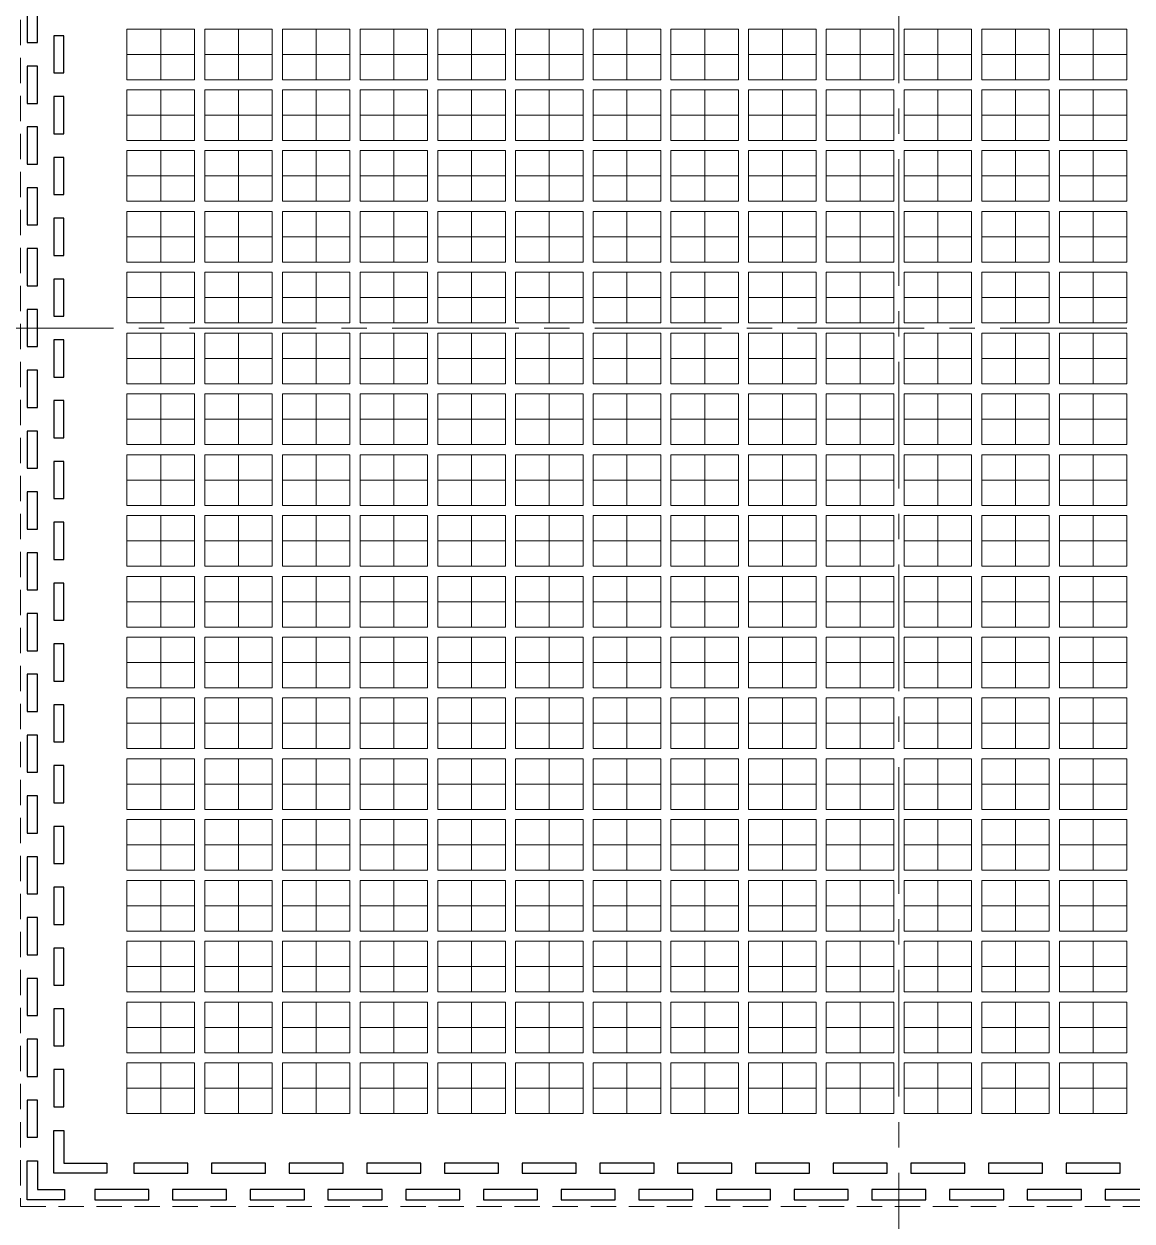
# Model space of a CAD drawing. Extents: x -14 to 234, y 117 to 227.
# Drawn here: x 110.32 to 143.12, y 157.13 to 192.56 of the extents above; entities that cross this region are included whole.
import ezdxf

# ---------------------------------------------------------------- set-up
doc = ezdxf.new("R2010")
doc.units = 0
doc.header["$LTSCALE"] = 3
doc.header["$MEASUREMENT"] = 0
for name, pattern in [('CENTER', [2, 1.25, -0.25, 0.25, -0.25]), ('HIDDEN', [0.375, 0.25, -0.125]), ('PHANTOM', [2.5, 1.25, -0.25, 0.25, -0.25, 0.25, -0.25])]:
    doc.linetypes.add(name, pattern=pattern)
for name, color, linetype, lineweight in [('CLIN', 1, 'CENTER', 15), ('HIDN', 6, 'HIDDEN', 15), ('OBJ1', 7, 'Continuous', 30), ('PHANTOM', 5, 'PHANTOM', 15)]:
    doc.layers.add(name, color=color, linetype=linetype, lineweight=lineweight)

msp = doc.modelspace()

# ---------------------------------------------------------------- linework, layer by layer
at = {"layer": 'CLIN'}
for p, q in [((136.21913, 212.55713), (136.21913, 152.55713)), ((114.36913, 192.40713), (114.36913, 190.90713)), ((116.66913, 192.40713), (116.66913, 190.90713)), ((118.96913, 192.40713), (118.96913, 190.90713)), ((121.26913, 192.40713), (121.26913, 190.90713)), ((123.56913, 192.40713), (123.56913, 190.90713)), ((125.86913, 192.40713), (125.86913, 190.90713)), ((128.16913, 192.40713), (128.16913, 190.90713)), ((130.46913, 192.40713), (130.46913, 190.90713)), ((132.76913, 192.40713), (132.76913, 190.90713)), ((135.06913, 192.40713), (135.06913, 190.90713)), ((137.36913, 192.40713), (137.36913, 190.90713)), ((139.66913, 192.40713), (139.66913, 190.90713)), ((141.96913, 192.40713), (141.96913, 190.90713)), ((114.36913, 190.60713), (114.36913, 189.10713)), ((116.66913, 190.60713), (116.66913, 189.10713)), ((118.96913, 190.60713), (118.96913, 189.10713)), ((121.26913, 190.60713), (121.26913, 189.10713)), ((123.56913, 190.60713), (123.56913, 189.10713)), ((125.86913, 190.60713), (125.86913, 189.10713)), ((128.16913, 190.60713), (128.16913, 189.10713)), ((130.46913, 190.60713), (130.46913, 189.10713)), ((132.76913, 190.60713), (132.76913, 189.10713)), ((135.06913, 190.60713), (135.06913, 189.10713)), ((137.36913, 190.60713), (137.36913, 189.10713)), ((139.66913, 190.60713), (139.66913, 189.10713)), ((141.96913, 190.60713), (141.96913, 189.10713)), ((114.36913, 188.80713), (114.36913, 187.30713)), ((116.66913, 188.80713), (116.66913, 187.30713)), ((118.96913, 188.80713), (118.96913, 187.30713)), ((121.26913, 188.80713), (121.26913, 187.30713)), ((123.56913, 188.80713), (123.56913, 187.30713)), ((125.86913, 188.80713), (125.86913, 187.30713)), ((128.16913, 188.80713), (128.16913, 187.30713)), ((130.46913, 188.80713), (130.46913, 187.30713)), ((132.76913, 188.80713), (132.76913, 187.30713)), ((135.06913, 188.80713), (135.06913, 187.30713)), ((137.36913, 188.80713), (137.36913, 187.30713)), ((139.66913, 188.80713), (139.66913, 187.30713)), ((141.96913, 188.80713), (141.96913, 187.30713)), ((114.36913, 187.00713), (114.36913, 185.50713)), ((116.66913, 187.00713), (116.66913, 185.50713)), ((118.96913, 187.00713), (118.96913, 185.50713)), ((121.26913, 187.00713), (121.26913, 185.50713)), ((123.56913, 187.00713), (123.56913, 185.50713)), ((125.86913, 187.00713), (125.86913, 185.50713)), ((128.16913, 187.00713), (128.16913, 185.50713)), ((130.46913, 187.00713), (130.46913, 185.50713)), ((132.76913, 187.00713), (132.76913, 185.50713)), ((135.06913, 187.00713), (135.06913, 185.50713)), ((137.36913, 187.00713), (137.36913, 185.50713)), ((139.66913, 187.00713), (139.66913, 185.50713)), ((141.96913, 187.00713), (141.96913, 185.50713)), ((114.36913, 185.20713), (114.36913, 183.70713)), ((116.66913, 185.20713), (116.66913, 183.70713)), ((118.96913, 185.20713), (118.96913, 183.70713)), ((121.26913, 185.20713), (121.26913, 183.70713)), ((123.56913, 185.20713), (123.56913, 183.70713)), ((125.86913, 185.20713), (125.86913, 183.70713)), ((128.16913, 185.20713), (128.16913, 183.70713)), ((130.46913, 185.20713), (130.46913, 183.70713)), ((132.76913, 185.20713), (132.76913, 183.70713)), ((135.06913, 185.20713), (135.06913, 183.70713)), ((137.36913, 185.20713), (137.36913, 183.70713)), ((139.66913, 185.20713), (139.66913, 183.70713)), ((141.96913, 185.20713), (141.96913, 183.70713)), ((109.21913, 183.55713), (165.21913, 183.55713)), ((114.36913, 183.40713), (114.36913, 181.90713)), ((116.66913, 183.40713), (116.66913, 181.90713)), ((118.96913, 183.40713), (118.96913, 181.90713)), ((121.26913, 183.40713), (121.26913, 181.90713)), ((123.56913, 183.40713), (123.56913, 181.90713)), ((125.86913, 183.40713), (125.86913, 181.90713)), ((128.16913, 183.40713), (128.16913, 181.90713)), ((130.46913, 183.40713), (130.46913, 181.90713)), ((132.76913, 183.40713), (132.76913, 181.90713)), ((135.06913, 183.40713), (135.06913, 181.90713)), ((137.36913, 183.40713), (137.36913, 181.90713)), ((139.66913, 183.40713), (139.66913, 181.90713)), ((141.96913, 183.40713), (141.96913, 181.90713)), ((114.36913, 181.60713), (114.36913, 180.10713)), ((116.66913, 181.60713), (116.66913, 180.10713)), ((118.96913, 181.60713), (118.96913, 180.10713)), ((121.26913, 181.60713), (121.26913, 180.10713)), ((123.56913, 181.60713), (123.56913, 180.10713)), ((125.86913, 181.60713), (125.86913, 180.10713)), ((128.16913, 181.60713), (128.16913, 180.10713)), ((130.46913, 181.60713), (130.46913, 180.10713)), ((132.76913, 181.60713), (132.76913, 180.10713)), ((135.06913, 181.60713), (135.06913, 180.10713)), ((137.36913, 181.60713), (137.36913, 180.10713)), ((139.66913, 181.60713), (139.66913, 180.10713)), ((141.96913, 181.60713), (141.96913, 180.10713)), ((114.36913, 179.80713), (114.36913, 178.30713)), ((116.66913, 179.80713), (116.66913, 178.30713)), ((118.96913, 179.80713), (118.96913, 178.30713)), ((121.26913, 179.80713), (121.26913, 178.30713)), ((123.56913, 179.80713), (123.56913, 178.30713)), ((125.86913, 179.80713), (125.86913, 178.30713)), ((128.16913, 179.80713), (128.16913, 178.30713)), ((130.46913, 179.80713), (130.46913, 178.30713)), ((132.76913, 179.80713), (132.76913, 178.30713)), ((135.06913, 179.80713), (135.06913, 178.30713)), ((137.36913, 179.80713), (137.36913, 178.30713)), ((139.66913, 179.80713), (139.66913, 178.30713)), ((141.96913, 179.80713), (141.96913, 178.30713)), ((114.36913, 178.00713), (114.36913, 176.50713)), ((116.66913, 178.00713), (116.66913, 176.50713)), ((118.96913, 178.00713), (118.96913, 176.50713)), ((121.26913, 178.00713), (121.26913, 176.50713)), ((123.56913, 178.00713), (123.56913, 176.50713)), ((125.86913, 178.00713), (125.86913, 176.50713)), ((128.16913, 178.00713), (128.16913, 176.50713)), ((130.46913, 178.00713), (130.46913, 176.50713)), ((132.76913, 178.00713), (132.76913, 176.50713)), ((135.06913, 178.00713), (135.06913, 176.50713)), ((137.36913, 178.00713), (137.36913, 176.50713)), ((139.66913, 178.00713), (139.66913, 176.50713)), ((141.96913, 178.00713), (141.96913, 176.50713)), ((114.36913, 176.20713), (114.36913, 174.70713)), ((116.66913, 176.20713), (116.66913, 174.70713)), ((118.96913, 176.20713), (118.96913, 174.70713)), ((121.26913, 176.20713), (121.26913, 174.70713)), ((123.56913, 176.20713), (123.56913, 174.70713)), ((125.86913, 176.20713), (125.86913, 174.70713)), ((128.16913, 176.20713), (128.16913, 174.70713)), ((130.46913, 176.20713), (130.46913, 174.70713)), ((132.76913, 176.20713), (132.76913, 174.70713)), ((135.06913, 176.20713), (135.06913, 174.70713)), ((137.36913, 176.20713), (137.36913, 174.70713)), ((139.66913, 176.20713), (139.66913, 174.70713)), ((141.96913, 176.20713), (141.96913, 174.70713)), ((114.36913, 174.40713), (114.36913, 172.90713)), ((116.66913, 174.40713), (116.66913, 172.90713)), ((118.96913, 174.40713), (118.96913, 172.90713)), ((121.26913, 174.40713), (121.26913, 172.90713)), ((123.56913, 174.40713), (123.56913, 172.90713)), ((125.86913, 174.40713), (125.86913, 172.90713)), ((128.16913, 174.40713), (128.16913, 172.90713)), ((130.46913, 174.40713), (130.46913, 172.90713)), ((132.76913, 174.40713), (132.76913, 172.90713)), ((135.06913, 174.40713), (135.06913, 172.90713)), ((137.36913, 174.40713), (137.36913, 172.90713)), ((139.66913, 174.40713), (139.66913, 172.90713)), ((141.96913, 174.40713), (141.96913, 172.90713)), ((114.36913, 172.60713), (114.36913, 171.10713)), ((116.66913, 172.60713), (116.66913, 171.10713)), ((118.96913, 172.60713), (118.96913, 171.10713)), ((121.26913, 172.60713), (121.26913, 171.10713)), ((123.56913, 172.60713), (123.56913, 171.10713)), ((125.86913, 172.60713), (125.86913, 171.10713)), ((128.16913, 172.60713), (128.16913, 171.10713)), ((130.46913, 172.60713), (130.46913, 171.10713)), ((132.76913, 172.60713), (132.76913, 171.10713)), ((135.06913, 172.60713), (135.06913, 171.10713)), ((137.36913, 172.60713), (137.36913, 171.10713)), ((139.66913, 172.60713), (139.66913, 171.10713)), ((141.96913, 172.60713), (141.96913, 171.10713)), ((114.36913, 170.80713), (114.36913, 169.30713)), ((116.66913, 170.80713), (116.66913, 169.30713)), ((118.96913, 170.80713), (118.96913, 169.30713)), ((121.26913, 170.80713), (121.26913, 169.30713)), ((123.56913, 170.80713), (123.56913, 169.30713)), ((125.86913, 170.80713), (125.86913, 169.30713)), ((128.16913, 170.80713), (128.16913, 169.30713)), ((130.46913, 170.80713), (130.46913, 169.30713)), ((132.76913, 170.80713), (132.76913, 169.30713)), ((135.06913, 170.80713), (135.06913, 169.30713)), ((137.36913, 170.80713), (137.36913, 169.30713)), ((139.66913, 170.80713), (139.66913, 169.30713)), ((141.96913, 170.80713), (141.96913, 169.30713)), ((114.36913, 169.00713), (114.36913, 167.50713)), ((116.66913, 169.00713), (116.66913, 167.50713)), ((118.96913, 169.00713), (118.96913, 167.50713)), ((121.26913, 169.00713), (121.26913, 167.50713)), ((123.56913, 169.00713), (123.56913, 167.50713)), ((125.86913, 169.00713), (125.86913, 167.50713)), ((128.16913, 169.00713), (128.16913, 167.50713)), ((130.46913, 169.00713), (130.46913, 167.50713)), ((132.76913, 169.00713), (132.76913, 167.50713)), ((135.06913, 169.00713), (135.06913, 167.50713)), ((137.36913, 169.00713), (137.36913, 167.50713)), ((139.66913, 169.00713), (139.66913, 167.50713)), ((141.96913, 169.00713), (141.96913, 167.50713)), ((114.36913, 167.20713), (114.36913, 165.70713)), ((116.66913, 167.20713), (116.66913, 165.70713)), ((118.96913, 167.20713), (118.96913, 165.70713)), ((121.26913, 167.20713), (121.26913, 165.70713)), ((123.56913, 167.20713), (123.56913, 165.70713)), ((125.86913, 167.20713), (125.86913, 165.70713)), ((128.16913, 167.20713), (128.16913, 165.70713)), ((130.46913, 167.20713), (130.46913, 165.70713)), ((132.76913, 167.20713), (132.76913, 165.70713)), ((135.06913, 167.20713), (135.06913, 165.70713)), ((137.36913, 167.20713), (137.36913, 165.70713)), ((139.66913, 167.20713), (139.66913, 165.70713)), ((141.96913, 167.20713), (141.96913, 165.70713)), ((114.36913, 165.40713), (114.36913, 163.90713)), ((116.66913, 165.40713), (116.66913, 163.90713)), ((118.96913, 165.40713), (118.96913, 163.90713)), ((121.26913, 165.40713), (121.26913, 163.90713)), ((123.56913, 165.40713), (123.56913, 163.90713)), ((125.86913, 165.40713), (125.86913, 163.90713)), ((128.16913, 165.40713), (128.16913, 163.90713)), ((130.46913, 165.40713), (130.46913, 163.90713)), ((132.76913, 165.40713), (132.76913, 163.90713)), ((135.06913, 165.40713), (135.06913, 163.90713)), ((137.36913, 165.40713), (137.36913, 163.90713)), ((139.66913, 165.40713), (139.66913, 163.90713)), ((141.96913, 165.40713), (141.96913, 163.90713)), ((114.36913, 163.60713), (114.36913, 162.10713)), ((116.66913, 163.60713), (116.66913, 162.10713)), ((118.96913, 163.60713), (118.96913, 162.10713)), ((121.26913, 163.60713), (121.26913, 162.10713)), ((123.56913, 163.60713), (123.56913, 162.10713)), ((125.86913, 163.60713), (125.86913, 162.10713)), ((128.16913, 163.60713), (128.16913, 162.10713)), ((130.46913, 163.60713), (130.46913, 162.10713)), ((132.76913, 163.60713), (132.76913, 162.10713)), ((135.06913, 163.60713), (135.06913, 162.10713)), ((137.36913, 163.60713), (137.36913, 162.10713)), ((139.66913, 163.60713), (139.66913, 162.10713)), ((141.96913, 163.60713), (141.96913, 162.10713)), ((114.36913, 161.80713), (114.36913, 160.30713)), ((116.66913, 161.80713), (116.66913, 160.30713)), ((118.96913, 161.80713), (118.96913, 160.30713)), ((121.26913, 161.80713), (121.26913, 160.30713)), ((123.56913, 161.80713), (123.56913, 160.30713)), ((125.86913, 161.80713), (125.86913, 160.30713)), ((128.16913, 161.80713), (128.16913, 160.30713)), ((130.46913, 161.80713), (130.46913, 160.30713)), ((132.76913, 161.80713), (132.76913, 160.30713)), ((135.06913, 161.80713), (135.06913, 160.30713)), ((137.36913, 161.80713), (137.36913, 160.30713)), ((139.66913, 161.80713), (139.66913, 160.30713)), ((141.96913, 161.80713), (141.96913, 160.30713))]:
    msp.add_line(p, q, dxfattribs=at)
for points in [[(113.36913, 191.65713), (115.36913, 191.65713)], [(115.66913, 191.65713), (117.66913, 191.65713)], [(117.96913, 191.65713), (119.96913, 191.65713)], [(120.26913, 191.65713), (122.26913, 191.65713)], [(122.56913, 191.65713), (124.56913, 191.65713)], [(124.86913, 191.65713), (126.86913, 191.65713)], [(127.16913, 191.65713), (129.16913, 191.65713)], [(129.46913, 191.65713), (131.46913, 191.65713)], [(131.76913, 191.65713), (133.76913, 191.65713)], [(134.06913, 191.65713), (136.06913, 191.65713)], [(136.36913, 191.65713), (138.36913, 191.65713)], [(138.66913, 191.65713), (140.66913, 191.65713)], [(140.96913, 191.65713), (142.96913, 191.65713)], [(113.36913, 189.85713), (115.36913, 189.85713)], [(115.66913, 189.85713), (117.66913, 189.85713)], [(117.96913, 189.85713), (119.96913, 189.85713)], [(120.26913, 189.85713), (122.26913, 189.85713)], [(122.56913, 189.85713), (124.56913, 189.85713)], [(124.86913, 189.85713), (126.86913, 189.85713)], [(127.16913, 189.85713), (129.16913, 189.85713)], [(129.46913, 189.85713), (131.46913, 189.85713)], [(131.76913, 189.85713), (133.76913, 189.85713)], [(134.06913, 189.85713), (136.06913, 189.85713)], [(136.36913, 189.85713), (138.36913, 189.85713)], [(138.66913, 189.85713), (140.66913, 189.85713)], [(140.96913, 189.85713), (142.96913, 189.85713)], [(113.36913, 188.05713), (115.36913, 188.05713)], [(115.66913, 188.05713), (117.66913, 188.05713)], [(117.96913, 188.05713), (119.96913, 188.05713)], [(120.26913, 188.05713), (122.26913, 188.05713)], [(122.56913, 188.05713), (124.56913, 188.05713)], [(124.86913, 188.05713), (126.86913, 188.05713)], [(127.16913, 188.05713), (129.16913, 188.05713)], [(129.46913, 188.05713), (131.46913, 188.05713)], [(131.76913, 188.05713), (133.76913, 188.05713)], [(134.06913, 188.05713), (136.06913, 188.05713)], [(136.36913, 188.05713), (138.36913, 188.05713)], [(138.66913, 188.05713), (140.66913, 188.05713)], [(140.96913, 188.05713), (142.96913, 188.05713)], [(113.36913, 186.25713), (115.36913, 186.25713)], [(115.66913, 186.25713), (117.66913, 186.25713)], [(117.96913, 186.25713), (119.96913, 186.25713)], [(120.26913, 186.25713), (122.26913, 186.25713)], [(122.56913, 186.25713), (124.56913, 186.25713)], [(124.86913, 186.25713), (126.86913, 186.25713)], [(127.16913, 186.25713), (129.16913, 186.25713)], [(129.46913, 186.25713), (131.46913, 186.25713)], [(131.76913, 186.25713), (133.76913, 186.25713)], [(134.06913, 186.25713), (136.06913, 186.25713)], [(136.36913, 186.25713), (138.36913, 186.25713)], [(138.66913, 186.25713), (140.66913, 186.25713)], [(140.96913, 186.25713), (142.96913, 186.25713)], [(113.36913, 184.45713), (115.36913, 184.45713)], [(115.66913, 184.45713), (117.66913, 184.45713)], [(117.96913, 184.45713), (119.96913, 184.45713)], [(120.26913, 184.45713), (122.26913, 184.45713)], [(122.56913, 184.45713), (124.56913, 184.45713)], [(124.86913, 184.45713), (126.86913, 184.45713)], [(127.16913, 184.45713), (129.16913, 184.45713)], [(129.46913, 184.45713), (131.46913, 184.45713)], [(131.76913, 184.45713), (133.76913, 184.45713)], [(134.06913, 184.45713), (136.06913, 184.45713)], [(136.36913, 184.45713), (138.36913, 184.45713)], [(138.66913, 184.45713), (140.66913, 184.45713)], [(140.96913, 184.45713), (142.96913, 184.45713)], [(113.36913, 182.65713), (115.36913, 182.65713)], [(115.66913, 182.65713), (117.66913, 182.65713)], [(117.96913, 182.65713), (119.96913, 182.65713)], [(120.26913, 182.65713), (122.26913, 182.65713)], [(122.56913, 182.65713), (124.56913, 182.65713)], [(124.86913, 182.65713), (126.86913, 182.65713)], [(127.16913, 182.65713), (129.16913, 182.65713)], [(129.46913, 182.65713), (131.46913, 182.65713)], [(131.76913, 182.65713), (133.76913, 182.65713)], [(134.06913, 182.65713), (136.06913, 182.65713)], [(136.36913, 182.65713), (138.36913, 182.65713)], [(138.66913, 182.65713), (140.66913, 182.65713)], [(140.96913, 182.65713), (142.96913, 182.65713)], [(113.36913, 180.85713), (115.36913, 180.85713)], [(115.66913, 180.85713), (117.66913, 180.85713)], [(117.96913, 180.85713), (119.96913, 180.85713)], [(120.26913, 180.85713), (122.26913, 180.85713)], [(122.56913, 180.85713), (124.56913, 180.85713)], [(124.86913, 180.85713), (126.86913, 180.85713)], [(127.16913, 180.85713), (129.16913, 180.85713)], [(129.46913, 180.85713), (131.46913, 180.85713)], [(131.76913, 180.85713), (133.76913, 180.85713)], [(134.06913, 180.85713), (136.06913, 180.85713)], [(136.36913, 180.85713), (138.36913, 180.85713)], [(138.66913, 180.85713), (140.66913, 180.85713)], [(140.96913, 180.85713), (142.96913, 180.85713)], [(113.36913, 179.05713), (115.36913, 179.05713)], [(115.66913, 179.05713), (117.66913, 179.05713)], [(117.96913, 179.05713), (119.96913, 179.05713)], [(120.26913, 179.05713), (122.26913, 179.05713)], [(122.56913, 179.05713), (124.56913, 179.05713)], [(124.86913, 179.05713), (126.86913, 179.05713)], [(127.16913, 179.05713), (129.16913, 179.05713)], [(129.46913, 179.05713), (131.46913, 179.05713)], [(131.76913, 179.05713), (133.76913, 179.05713)], [(134.06913, 179.05713), (136.06913, 179.05713)], [(136.36913, 179.05713), (138.36913, 179.05713)], [(138.66913, 179.05713), (140.66913, 179.05713)], [(140.96913, 179.05713), (142.96913, 179.05713)], [(113.36913, 177.25713), (115.36913, 177.25713)], [(115.66913, 177.25713), (117.66913, 177.25713)], [(117.96913, 177.25713), (119.96913, 177.25713)], [(120.26913, 177.25713), (122.26913, 177.25713)], [(122.56913, 177.25713), (124.56913, 177.25713)], [(124.86913, 177.25713), (126.86913, 177.25713)], [(127.16913, 177.25713), (129.16913, 177.25713)], [(129.46913, 177.25713), (131.46913, 177.25713)], [(131.76913, 177.25713), (133.76913, 177.25713)], [(134.06913, 177.25713), (136.06913, 177.25713)], [(136.36913, 177.25713), (138.36913, 177.25713)], [(138.66913, 177.25713), (140.66913, 177.25713)], [(140.96913, 177.25713), (142.96913, 177.25713)], [(113.36913, 175.45713), (115.36913, 175.45713)], [(115.66913, 175.45713), (117.66913, 175.45713)], [(117.96913, 175.45713), (119.96913, 175.45713)], [(120.26913, 175.45713), (122.26913, 175.45713)], [(122.56913, 175.45713), (124.56913, 175.45713)], [(124.86913, 175.45713), (126.86913, 175.45713)], [(127.16913, 175.45713), (129.16913, 175.45713)], [(129.46913, 175.45713), (131.46913, 175.45713)], [(131.76913, 175.45713), (133.76913, 175.45713)], [(134.06913, 175.45713), (136.06913, 175.45713)], [(136.36913, 175.45713), (138.36913, 175.45713)], [(138.66913, 175.45713), (140.66913, 175.45713)], [(140.96913, 175.45713), (142.96913, 175.45713)], [(113.36913, 173.65713), (115.36913, 173.65713)], [(115.66913, 173.65713), (117.66913, 173.65713)], [(117.96913, 173.65713), (119.96913, 173.65713)], [(120.26913, 173.65713), (122.26913, 173.65713)], [(122.56913, 173.65713), (124.56913, 173.65713)], [(124.86913, 173.65713), (126.86913, 173.65713)], [(127.16913, 173.65713), (129.16913, 173.65713)], [(129.46913, 173.65713), (131.46913, 173.65713)], [(131.76913, 173.65713), (133.76913, 173.65713)], [(134.06913, 173.65713), (136.06913, 173.65713)], [(136.36913, 173.65713), (138.36913, 173.65713)], [(138.66913, 173.65713), (140.66913, 173.65713)], [(140.96913, 173.65713), (142.96913, 173.65713)], [(113.36913, 171.85713), (115.36913, 171.85713)], [(115.66913, 171.85713), (117.66913, 171.85713)], [(117.96913, 171.85713), (119.96913, 171.85713)], [(120.26913, 171.85713), (122.26913, 171.85713)], [(122.56913, 171.85713), (124.56913, 171.85713)], [(124.86913, 171.85713), (126.86913, 171.85713)], [(127.16913, 171.85713), (129.16913, 171.85713)], [(129.46913, 171.85713), (131.46913, 171.85713)], [(131.76913, 171.85713), (133.76913, 171.85713)], [(134.06913, 171.85713), (136.06913, 171.85713)], [(136.36913, 171.85713), (138.36913, 171.85713)], [(138.66913, 171.85713), (140.66913, 171.85713)], [(140.96913, 171.85713), (142.96913, 171.85713)], [(113.36913, 170.05713), (115.36913, 170.05713)], [(115.66913, 170.05713), (117.66913, 170.05713)], [(117.96913, 170.05713), (119.96913, 170.05713)], [(120.26913, 170.05713), (122.26913, 170.05713)], [(122.56913, 170.05713), (124.56913, 170.05713)], [(124.86913, 170.05713), (126.86913, 170.05713)], [(127.16913, 170.05713), (129.16913, 170.05713)], [(129.46913, 170.05713), (131.46913, 170.05713)], [(131.76913, 170.05713), (133.76913, 170.05713)], [(134.06913, 170.05713), (136.06913, 170.05713)], [(136.36913, 170.05713), (138.36913, 170.05713)], [(138.66913, 170.05713), (140.66913, 170.05713)], [(140.96913, 170.05713), (142.96913, 170.05713)], [(113.36913, 168.25713), (115.36913, 168.25713)], [(115.66913, 168.25713), (117.66913, 168.25713)], [(117.96913, 168.25713), (119.96913, 168.25713)], [(120.26913, 168.25713), (122.26913, 168.25713)], [(122.56913, 168.25713), (124.56913, 168.25713)], [(124.86913, 168.25713), (126.86913, 168.25713)], [(127.16913, 168.25713), (129.16913, 168.25713)], [(129.46913, 168.25713), (131.46913, 168.25713)], [(131.76913, 168.25713), (133.76913, 168.25713)], [(134.06913, 168.25713), (136.06913, 168.25713)], [(136.36913, 168.25713), (138.36913, 168.25713)], [(138.66913, 168.25713), (140.66913, 168.25713)], [(140.96913, 168.25713), (142.96913, 168.25713)], [(113.36913, 166.45713), (115.36913, 166.45713)], [(115.66913, 166.45713), (117.66913, 166.45713)], [(117.96913, 166.45713), (119.96913, 166.45713)], [(120.26913, 166.45713), (122.26913, 166.45713)], [(122.56913, 166.45713), (124.56913, 166.45713)], [(124.86913, 166.45713), (126.86913, 166.45713)], [(127.16913, 166.45713), (129.16913, 166.45713)], [(129.46913, 166.45713), (131.46913, 166.45713)], [(131.76913, 166.45713), (133.76913, 166.45713)], [(134.06913, 166.45713), (136.06913, 166.45713)], [(136.36913, 166.45713), (138.36913, 166.45713)], [(138.66913, 166.45713), (140.66913, 166.45713)], [(140.96913, 166.45713), (142.96913, 166.45713)], [(113.36913, 164.65713), (115.36913, 164.65713)], [(115.66913, 164.65713), (117.66913, 164.65713)], [(117.96913, 164.65713), (119.96913, 164.65713)], [(120.26913, 164.65713), (122.26913, 164.65713)], [(122.56913, 164.65713), (124.56913, 164.65713)], [(124.86913, 164.65713), (126.86913, 164.65713)], [(127.16913, 164.65713), (129.16913, 164.65713)], [(129.46913, 164.65713), (131.46913, 164.65713)], [(131.76913, 164.65713), (133.76913, 164.65713)], [(134.06913, 164.65713), (136.06913, 164.65713)], [(136.36913, 164.65713), (138.36913, 164.65713)], [(138.66913, 164.65713), (140.66913, 164.65713)], [(140.96913, 164.65713), (142.96913, 164.65713)], [(113.36913, 162.85713), (115.36913, 162.85713)], [(115.66913, 162.85713), (117.66913, 162.85713)], [(117.96913, 162.85713), (119.96913, 162.85713)], [(120.26913, 162.85713), (122.26913, 162.85713)], [(122.56913, 162.85713), (124.56913, 162.85713)], [(124.86913, 162.85713), (126.86913, 162.85713)], [(127.16913, 162.85713), (129.16913, 162.85713)], [(129.46913, 162.85713), (131.46913, 162.85713)], [(131.76913, 162.85713), (133.76913, 162.85713)], [(134.06913, 162.85713), (136.06913, 162.85713)], [(136.36913, 162.85713), (138.36913, 162.85713)], [(138.66913, 162.85713), (140.66913, 162.85713)], [(140.96913, 162.85713), (142.96913, 162.85713)], [(113.36913, 161.05713), (115.36913, 161.05713)], [(115.66913, 161.05713), (117.66913, 161.05713)], [(117.96913, 161.05713), (119.96913, 161.05713)], [(120.26913, 161.05713), (122.26913, 161.05713)], [(122.56913, 161.05713), (124.56913, 161.05713)], [(124.86913, 161.05713), (126.86913, 161.05713)], [(127.16913, 161.05713), (129.16913, 161.05713)], [(129.46913, 161.05713), (131.46913, 161.05713)], [(131.76913, 161.05713), (133.76913, 161.05713)], [(134.06913, 161.05713), (136.06913, 161.05713)], [(136.36913, 161.05713), (138.36913, 161.05713)], [(138.66913, 161.05713), (140.66913, 161.05713)], [(140.96913, 161.05713), (142.96913, 161.05713)]]:
    msp.add_lwpolyline(points, dxfattribs=at)
at = {"layer": 'HIDN'}
msp.add_lwpolyline([(162.21913, 157.55713), (162.21913, 209.55713), (110.21913, 209.55713), (110.21913, 157.55713)], close=True, dxfattribs=at)
at = {"layer": 'OBJ1'}
for points in [[(110.71913, 192.00713), (110.71913, 193.10713), (110.41913, 193.10713), (110.41913, 192.00713)], [(111.50113, 191.10713), (111.50113, 192.20713), (111.20113, 192.20713), (111.20113, 191.10713)], [(110.71913, 190.20713), (110.71913, 191.30713), (110.41913, 191.30713), (110.41913, 190.20713)], [(111.50113, 189.30713), (111.50113, 190.40713), (111.20113, 190.40713), (111.20113, 189.30713)], [(110.71913, 188.40713), (110.71913, 189.50713), (110.41913, 189.50713), (110.41913, 188.40713)], [(111.50113, 187.50713), (111.50113, 188.60713), (111.20113, 188.60713), (111.20113, 187.50713)], [(110.71913, 186.60713), (110.71913, 187.70713), (110.41913, 187.70713), (110.41913, 186.60713)], [(111.50113, 185.70713), (111.50113, 186.80713), (111.20113, 186.80713), (111.20113, 185.70713)], [(110.71913, 184.80713), (110.71913, 185.90713), (110.41913, 185.90713), (110.41913, 184.80713)], [(111.50113, 183.90713), (111.50113, 185.00713), (111.20113, 185.00713), (111.20113, 183.90713)], [(110.71913, 183.00713), (110.71913, 184.10713), (110.41913, 184.10713), (110.41913, 183.00713)], [(111.50113, 182.10713), (111.50113, 183.20713), (111.20113, 183.20713), (111.20113, 182.10713)], [(110.71913, 181.20713), (110.71913, 182.30713), (110.41913, 182.30713), (110.41913, 181.20713)], [(111.50113, 180.30713), (111.50113, 181.40713), (111.20113, 181.40713), (111.20113, 180.30713)], [(110.71913, 179.40713), (110.71913, 180.50713), (110.41913, 180.50713), (110.41913, 179.40713)], [(111.50113, 178.50713), (111.50113, 179.60713), (111.20113, 179.60713), (111.20113, 178.50713)], [(110.71913, 177.60713), (110.71913, 178.70713), (110.41913, 178.70713), (110.41913, 177.60713)], [(111.50113, 176.70713), (111.50113, 177.80713), (111.20113, 177.80713), (111.20113, 176.70713)], [(110.71913, 175.80713), (110.71913, 176.90713), (110.41913, 176.90713), (110.41913, 175.80713)], [(111.50113, 174.90713), (111.50113, 176.00713), (111.20113, 176.00713), (111.20113, 174.90713)], [(110.71913, 174.00713), (110.71913, 175.10713), (110.41913, 175.10713), (110.41913, 174.00713)], [(111.50113, 173.10713), (111.50113, 174.20713), (111.20113, 174.20713), (111.20113, 173.10713)], [(110.71913, 172.20713), (110.71913, 173.30713), (110.41913, 173.30713), (110.41913, 172.20713)], [(111.50113, 171.30713), (111.50113, 172.40713), (111.20113, 172.40713), (111.20113, 171.30713)], [(110.71913, 170.40713), (110.71913, 171.50713), (110.41913, 171.50713), (110.41913, 170.40713)], [(111.50113, 169.50713), (111.50113, 170.60713), (111.20113, 170.60713), (111.20113, 169.50713)], [(110.71913, 168.60713), (110.71913, 169.70713), (110.41913, 169.70713), (110.41913, 168.60713)], [(111.50113, 167.70713), (111.50113, 168.80713), (111.20113, 168.80713), (111.20113, 167.70713)], [(110.71913, 166.80713), (110.71913, 167.90713), (110.41913, 167.90713), (110.41913, 166.80713)], [(111.50113, 165.90713), (111.50113, 167.00713), (111.20113, 167.00713), (111.20113, 165.90713)], [(110.71913, 165.00713), (110.71913, 166.10713), (110.41913, 166.10713), (110.41913, 165.00713)], [(111.50113, 164.10713), (111.50113, 165.20713), (111.20113, 165.20713), (111.20113, 164.10713)], [(110.71913, 163.20713), (110.71913, 164.30713), (110.41913, 164.30713), (110.41913, 163.20713)], [(111.50113, 162.30713), (111.50113, 163.40713), (111.20113, 163.40713), (111.20113, 162.30713)], [(110.71913, 161.40713), (110.71913, 162.50713), (110.41913, 162.50713), (110.41913, 161.40713)], [(111.50113, 160.50713), (111.50113, 161.60713), (111.20113, 161.60713), (111.20113, 160.50713)], [(110.71913, 159.60713), (110.71913, 160.70713), (110.41913, 160.70713), (110.41913, 159.60713)], [(111.50113, 158.83913), (112.76913, 158.83913), (112.76913, 158.53913), (111.20113, 158.53913), (111.20113, 159.80713), (111.50113, 159.80713)], [(110.71913, 158.05713), (111.51913, 158.05713), (111.51913, 157.75713), (110.41913, 157.75713), (110.41913, 158.90713), (110.71913, 158.90713)], [(113.56913, 158.53913), (115.16913, 158.53913), (115.16913, 158.83913), (113.56913, 158.83913)], [(115.86913, 158.53913), (117.46913, 158.53913), (117.46913, 158.83913), (115.86913, 158.83913)], [(118.16913, 158.53913), (119.76913, 158.53913), (119.76913, 158.83913), (118.16913, 158.83913)], [(120.46913, 158.53913), (122.06913, 158.53913), (122.06913, 158.83913), (120.46913, 158.83913)], [(122.76913, 158.53913), (124.36913, 158.53913), (124.36913, 158.83913), (122.76913, 158.83913)], [(125.06913, 158.53913), (126.66913, 158.53913), (126.66913, 158.83913), (125.06913, 158.83913)], [(127.36913, 158.53913), (128.96913, 158.53913), (128.96913, 158.83913), (127.36913, 158.83913)], [(129.66913, 158.53913), (131.26913, 158.53913), (131.26913, 158.83913), (129.66913, 158.83913)], [(131.96913, 158.53913), (133.56913, 158.53913), (133.56913, 158.83913), (131.96913, 158.83913)], [(134.26913, 158.53913), (135.86913, 158.53913), (135.86913, 158.83913), (134.26913, 158.83913)], [(136.56913, 158.53913), (138.16913, 158.53913), (138.16913, 158.83913), (136.56913, 158.83913)], [(138.86913, 158.53913), (140.46913, 158.53913), (140.46913, 158.83913), (138.86913, 158.83913)], [(141.16913, 158.53913), (142.76913, 158.53913), (142.76913, 158.83913), (141.16913, 158.83913)], [(112.41913, 157.75713), (114.01913, 157.75713), (114.01913, 158.05713), (112.41913, 158.05713)], [(114.71913, 157.75713), (116.31913, 157.75713), (116.31913, 158.05713), (114.71913, 158.05713)], [(117.01913, 157.75713), (118.61913, 157.75713), (118.61913, 158.05713), (117.01913, 158.05713)], [(119.31913, 157.75713), (120.91913, 157.75713), (120.91913, 158.05713), (119.31913, 158.05713)], [(121.61913, 157.75713), (123.21913, 157.75713), (123.21913, 158.05713), (121.61913, 158.05713)], [(123.91913, 157.75713), (125.51913, 157.75713), (125.51913, 158.05713), (123.91913, 158.05713)], [(126.21913, 157.75713), (127.81913, 157.75713), (127.81913, 158.05713), (126.21913, 158.05713)], [(128.51913, 157.75713), (130.11913, 157.75713), (130.11913, 158.05713), (128.51913, 158.05713)], [(130.81913, 157.75713), (132.41913, 157.75713), (132.41913, 158.05713), (130.81913, 158.05713)], [(133.11913, 157.75713), (134.71913, 157.75713), (134.71913, 158.05713), (133.11913, 158.05713)], [(135.41913, 157.75713), (137.01913, 157.75713), (137.01913, 158.05713), (135.41913, 158.05713)], [(137.71913, 157.75713), (139.31913, 157.75713), (139.31913, 158.05713), (137.71913, 158.05713)], [(140.01913, 157.75713), (141.61913, 157.75713), (141.61913, 158.05713), (140.01913, 158.05713)], [(142.31913, 157.75713), (143.91913, 157.75713), (143.91913, 158.05713), (142.31913, 158.05713)]]:
    msp.add_lwpolyline(points, close=True, dxfattribs=at)
at = {"layer": 'PHANTOM'}
for points in [[(115.36913, 190.90713), (113.36913, 190.90713), (113.36913, 192.40713), (115.36913, 192.40713)], [(117.66913, 190.90713), (115.66913, 190.90713), (115.66913, 192.40713), (117.66913, 192.40713)], [(119.96913, 190.90713), (117.96913, 190.90713), (117.96913, 192.40713), (119.96913, 192.40713)], [(122.26913, 190.90713), (120.26913, 190.90713), (120.26913, 192.40713), (122.26913, 192.40713)], [(124.56913, 190.90713), (122.56913, 190.90713), (122.56913, 192.40713), (124.56913, 192.40713)], [(126.86913, 190.90713), (124.86913, 190.90713), (124.86913, 192.40713), (126.86913, 192.40713)], [(129.16913, 190.90713), (127.16913, 190.90713), (127.16913, 192.40713), (129.16913, 192.40713)], [(131.46913, 190.90713), (129.46913, 190.90713), (129.46913, 192.40713), (131.46913, 192.40713)], [(133.76913, 190.90713), (131.76913, 190.90713), (131.76913, 192.40713), (133.76913, 192.40713)], [(136.06913, 190.90713), (134.06913, 190.90713), (134.06913, 192.40713), (136.06913, 192.40713)], [(138.36913, 190.90713), (136.36913, 190.90713), (136.36913, 192.40713), (138.36913, 192.40713)], [(140.66913, 190.90713), (138.66913, 190.90713), (138.66913, 192.40713), (140.66913, 192.40713)], [(142.96913, 190.90713), (140.96913, 190.90713), (140.96913, 192.40713), (142.96913, 192.40713)], [(115.36913, 189.10713), (113.36913, 189.10713), (113.36913, 190.60713), (115.36913, 190.60713)], [(117.66913, 189.10713), (115.66913, 189.10713), (115.66913, 190.60713), (117.66913, 190.60713)], [(119.96913, 189.10713), (117.96913, 189.10713), (117.96913, 190.60713), (119.96913, 190.60713)], [(122.26913, 189.10713), (120.26913, 189.10713), (120.26913, 190.60713), (122.26913, 190.60713)], [(124.56913, 189.10713), (122.56913, 189.10713), (122.56913, 190.60713), (124.56913, 190.60713)], [(126.86913, 189.10713), (124.86913, 189.10713), (124.86913, 190.60713), (126.86913, 190.60713)], [(129.16913, 189.10713), (127.16913, 189.10713), (127.16913, 190.60713), (129.16913, 190.60713)], [(131.46913, 189.10713), (129.46913, 189.10713), (129.46913, 190.60713), (131.46913, 190.60713)], [(133.76913, 189.10713), (131.76913, 189.10713), (131.76913, 190.60713), (133.76913, 190.60713)], [(136.06913, 189.10713), (134.06913, 189.10713), (134.06913, 190.60713), (136.06913, 190.60713)], [(138.36913, 189.10713), (136.36913, 189.10713), (136.36913, 190.60713), (138.36913, 190.60713)], [(140.66913, 189.10713), (138.66913, 189.10713), (138.66913, 190.60713), (140.66913, 190.60713)], [(142.96913, 189.10713), (140.96913, 189.10713), (140.96913, 190.60713), (142.96913, 190.60713)], [(115.36913, 187.30713), (113.36913, 187.30713), (113.36913, 188.80713), (115.36913, 188.80713)], [(117.66913, 187.30713), (115.66913, 187.30713), (115.66913, 188.80713), (117.66913, 188.80713)], [(119.96913, 187.30713), (117.96913, 187.30713), (117.96913, 188.80713), (119.96913, 188.80713)], [(122.26913, 187.30713), (120.26913, 187.30713), (120.26913, 188.80713), (122.26913, 188.80713)], [(124.56913, 187.30713), (122.56913, 187.30713), (122.56913, 188.80713), (124.56913, 188.80713)], [(126.86913, 187.30713), (124.86913, 187.30713), (124.86913, 188.80713), (126.86913, 188.80713)], [(129.16913, 187.30713), (127.16913, 187.30713), (127.16913, 188.80713), (129.16913, 188.80713)], [(131.46913, 187.30713), (129.46913, 187.30713), (129.46913, 188.80713), (131.46913, 188.80713)], [(133.76913, 187.30713), (131.76913, 187.30713), (131.76913, 188.80713), (133.76913, 188.80713)], [(136.06913, 187.30713), (134.06913, 187.30713), (134.06913, 188.80713), (136.06913, 188.80713)], [(138.36913, 187.30713), (136.36913, 187.30713), (136.36913, 188.80713), (138.36913, 188.80713)], [(140.66913, 187.30713), (138.66913, 187.30713), (138.66913, 188.80713), (140.66913, 188.80713)], [(142.96913, 187.30713), (140.96913, 187.30713), (140.96913, 188.80713), (142.96913, 188.80713)], [(115.36913, 185.50713), (113.36913, 185.50713), (113.36913, 187.00713), (115.36913, 187.00713)], [(117.66913, 185.50713), (115.66913, 185.50713), (115.66913, 187.00713), (117.66913, 187.00713)], [(119.96913, 185.50713), (117.96913, 185.50713), (117.96913, 187.00713), (119.96913, 187.00713)], [(122.26913, 185.50713), (120.26913, 185.50713), (120.26913, 187.00713), (122.26913, 187.00713)], [(124.56913, 185.50713), (122.56913, 185.50713), (122.56913, 187.00713), (124.56913, 187.00713)], [(126.86913, 185.50713), (124.86913, 185.50713), (124.86913, 187.00713), (126.86913, 187.00713)], [(129.16913, 185.50713), (127.16913, 185.50713), (127.16913, 187.00713), (129.16913, 187.00713)], [(131.46913, 185.50713), (129.46913, 185.50713), (129.46913, 187.00713), (131.46913, 187.00713)], [(133.76913, 185.50713), (131.76913, 185.50713), (131.76913, 187.00713), (133.76913, 187.00713)], [(136.06913, 185.50713), (134.06913, 185.50713), (134.06913, 187.00713), (136.06913, 187.00713)], [(138.36913, 185.50713), (136.36913, 185.50713), (136.36913, 187.00713), (138.36913, 187.00713)], [(140.66913, 185.50713), (138.66913, 185.50713), (138.66913, 187.00713), (140.66913, 187.00713)], [(142.96913, 185.50713), (140.96913, 185.50713), (140.96913, 187.00713), (142.96913, 187.00713)], [(115.36913, 183.70713), (113.36913, 183.70713), (113.36913, 185.20713), (115.36913, 185.20713)], [(117.66913, 183.70713), (115.66913, 183.70713), (115.66913, 185.20713), (117.66913, 185.20713)], [(119.96913, 183.70713), (117.96913, 183.70713), (117.96913, 185.20713), (119.96913, 185.20713)], [(122.26913, 183.70713), (120.26913, 183.70713), (120.26913, 185.20713), (122.26913, 185.20713)], [(124.56913, 183.70713), (122.56913, 183.70713), (122.56913, 185.20713), (124.56913, 185.20713)], [(126.86913, 183.70713), (124.86913, 183.70713), (124.86913, 185.20713), (126.86913, 185.20713)], [(129.16913, 183.70713), (127.16913, 183.70713), (127.16913, 185.20713), (129.16913, 185.20713)], [(131.46913, 183.70713), (129.46913, 183.70713), (129.46913, 185.20713), (131.46913, 185.20713)], [(133.76913, 183.70713), (131.76913, 183.70713), (131.76913, 185.20713), (133.76913, 185.20713)], [(136.06913, 183.70713), (134.06913, 183.70713), (134.06913, 185.20713), (136.06913, 185.20713)], [(138.36913, 183.70713), (136.36913, 183.70713), (136.36913, 185.20713), (138.36913, 185.20713)], [(140.66913, 183.70713), (138.66913, 183.70713), (138.66913, 185.20713), (140.66913, 185.20713)], [(142.96913, 183.70713), (140.96913, 183.70713), (140.96913, 185.20713), (142.96913, 185.20713)], [(115.36913, 181.90713), (113.36913, 181.90713), (113.36913, 183.40713), (115.36913, 183.40713)], [(117.66913, 181.90713), (115.66913, 181.90713), (115.66913, 183.40713), (117.66913, 183.40713)], [(119.96913, 181.90713), (117.96913, 181.90713), (117.96913, 183.40713), (119.96913, 183.40713)], [(122.26913, 181.90713), (120.26913, 181.90713), (120.26913, 183.40713), (122.26913, 183.40713)], [(124.56913, 181.90713), (122.56913, 181.90713), (122.56913, 183.40713), (124.56913, 183.40713)], [(126.86913, 181.90713), (124.86913, 181.90713), (124.86913, 183.40713), (126.86913, 183.40713)], [(129.16913, 181.90713), (127.16913, 181.90713), (127.16913, 183.40713), (129.16913, 183.40713)], [(131.46913, 181.90713), (129.46913, 181.90713), (129.46913, 183.40713), (131.46913, 183.40713)], [(133.76913, 181.90713), (131.76913, 181.90713), (131.76913, 183.40713), (133.76913, 183.40713)], [(136.06913, 181.90713), (134.06913, 181.90713), (134.06913, 183.40713), (136.06913, 183.40713)], [(138.36913, 181.90713), (136.36913, 181.90713), (136.36913, 183.40713), (138.36913, 183.40713)], [(140.66913, 181.90713), (138.66913, 181.90713), (138.66913, 183.40713), (140.66913, 183.40713)], [(142.96913, 181.90713), (140.96913, 181.90713), (140.96913, 183.40713), (142.96913, 183.40713)], [(115.36913, 180.10713), (113.36913, 180.10713), (113.36913, 181.60713), (115.36913, 181.60713)], [(117.66913, 180.10713), (115.66913, 180.10713), (115.66913, 181.60713), (117.66913, 181.60713)], [(119.96913, 180.10713), (117.96913, 180.10713), (117.96913, 181.60713), (119.96913, 181.60713)], [(122.26913, 180.10713), (120.26913, 180.10713), (120.26913, 181.60713), (122.26913, 181.60713)], [(124.56913, 180.10713), (122.56913, 180.10713), (122.56913, 181.60713), (124.56913, 181.60713)], [(126.86913, 180.10713), (124.86913, 180.10713), (124.86913, 181.60713), (126.86913, 181.60713)], [(129.16913, 180.10713), (127.16913, 180.10713), (127.16913, 181.60713), (129.16913, 181.60713)], [(131.46913, 180.10713), (129.46913, 180.10713), (129.46913, 181.60713), (131.46913, 181.60713)], [(133.76913, 180.10713), (131.76913, 180.10713), (131.76913, 181.60713), (133.76913, 181.60713)], [(136.06913, 180.10713), (134.06913, 180.10713), (134.06913, 181.60713), (136.06913, 181.60713)], [(138.36913, 180.10713), (136.36913, 180.10713), (136.36913, 181.60713), (138.36913, 181.60713)], [(140.66913, 180.10713), (138.66913, 180.10713), (138.66913, 181.60713), (140.66913, 181.60713)], [(142.96913, 180.10713), (140.96913, 180.10713), (140.96913, 181.60713), (142.96913, 181.60713)], [(115.36913, 178.30713), (113.36913, 178.30713), (113.36913, 179.80713), (115.36913, 179.80713)], [(117.66913, 178.30713), (115.66913, 178.30713), (115.66913, 179.80713), (117.66913, 179.80713)], [(119.96913, 178.30713), (117.96913, 178.30713), (117.96913, 179.80713), (119.96913, 179.80713)], [(122.26913, 178.30713), (120.26913, 178.30713), (120.26913, 179.80713), (122.26913, 179.80713)], [(124.56913, 178.30713), (122.56913, 178.30713), (122.56913, 179.80713), (124.56913, 179.80713)], [(126.86913, 178.30713), (124.86913, 178.30713), (124.86913, 179.80713), (126.86913, 179.80713)], [(129.16913, 178.30713), (127.16913, 178.30713), (127.16913, 179.80713), (129.16913, 179.80713)], [(131.46913, 178.30713), (129.46913, 178.30713), (129.46913, 179.80713), (131.46913, 179.80713)], [(133.76913, 178.30713), (131.76913, 178.30713), (131.76913, 179.80713), (133.76913, 179.80713)], [(136.06913, 178.30713), (134.06913, 178.30713), (134.06913, 179.80713), (136.06913, 179.80713)], [(138.36913, 178.30713), (136.36913, 178.30713), (136.36913, 179.80713), (138.36913, 179.80713)], [(140.66913, 178.30713), (138.66913, 178.30713), (138.66913, 179.80713), (140.66913, 179.80713)], [(142.96913, 178.30713), (140.96913, 178.30713), (140.96913, 179.80713), (142.96913, 179.80713)], [(115.36913, 176.50713), (113.36913, 176.50713), (113.36913, 178.00713), (115.36913, 178.00713)], [(117.66913, 176.50713), (115.66913, 176.50713), (115.66913, 178.00713), (117.66913, 178.00713)], [(119.96913, 176.50713), (117.96913, 176.50713), (117.96913, 178.00713), (119.96913, 178.00713)], [(122.26913, 176.50713), (120.26913, 176.50713), (120.26913, 178.00713), (122.26913, 178.00713)], [(124.56913, 176.50713), (122.56913, 176.50713), (122.56913, 178.00713), (124.56913, 178.00713)], [(126.86913, 176.50713), (124.86913, 176.50713), (124.86913, 178.00713), (126.86913, 178.00713)], [(129.16913, 176.50713), (127.16913, 176.50713), (127.16913, 178.00713), (129.16913, 178.00713)], [(131.46913, 176.50713), (129.46913, 176.50713), (129.46913, 178.00713), (131.46913, 178.00713)], [(133.76913, 176.50713), (131.76913, 176.50713), (131.76913, 178.00713), (133.76913, 178.00713)], [(136.06913, 176.50713), (134.06913, 176.50713), (134.06913, 178.00713), (136.06913, 178.00713)], [(138.36913, 176.50713), (136.36913, 176.50713), (136.36913, 178.00713), (138.36913, 178.00713)], [(140.66913, 176.50713), (138.66913, 176.50713), (138.66913, 178.00713), (140.66913, 178.00713)], [(142.96913, 176.50713), (140.96913, 176.50713), (140.96913, 178.00713), (142.96913, 178.00713)], [(115.36913, 174.70713), (113.36913, 174.70713), (113.36913, 176.20713), (115.36913, 176.20713)], [(117.66913, 174.70713), (115.66913, 174.70713), (115.66913, 176.20713), (117.66913, 176.20713)], [(119.96913, 174.70713), (117.96913, 174.70713), (117.96913, 176.20713), (119.96913, 176.20713)], [(122.26913, 174.70713), (120.26913, 174.70713), (120.26913, 176.20713), (122.26913, 176.20713)], [(124.56913, 174.70713), (122.56913, 174.70713), (122.56913, 176.20713), (124.56913, 176.20713)], [(126.86913, 174.70713), (124.86913, 174.70713), (124.86913, 176.20713), (126.86913, 176.20713)], [(129.16913, 174.70713), (127.16913, 174.70713), (127.16913, 176.20713), (129.16913, 176.20713)], [(131.46913, 174.70713), (129.46913, 174.70713), (129.46913, 176.20713), (131.46913, 176.20713)], [(133.76913, 174.70713), (131.76913, 174.70713), (131.76913, 176.20713), (133.76913, 176.20713)], [(136.06913, 174.70713), (134.06913, 174.70713), (134.06913, 176.20713), (136.06913, 176.20713)], [(138.36913, 174.70713), (136.36913, 174.70713), (136.36913, 176.20713), (138.36913, 176.20713)], [(140.66913, 174.70713), (138.66913, 174.70713), (138.66913, 176.20713), (140.66913, 176.20713)], [(142.96913, 174.70713), (140.96913, 174.70713), (140.96913, 176.20713), (142.96913, 176.20713)], [(115.36913, 172.90713), (113.36913, 172.90713), (113.36913, 174.40713), (115.36913, 174.40713)], [(117.66913, 172.90713), (115.66913, 172.90713), (115.66913, 174.40713), (117.66913, 174.40713)], [(119.96913, 172.90713), (117.96913, 172.90713), (117.96913, 174.40713), (119.96913, 174.40713)], [(122.26913, 172.90713), (120.26913, 172.90713), (120.26913, 174.40713), (122.26913, 174.40713)], [(124.56913, 172.90713), (122.56913, 172.90713), (122.56913, 174.40713), (124.56913, 174.40713)], [(126.86913, 172.90713), (124.86913, 172.90713), (124.86913, 174.40713), (126.86913, 174.40713)], [(129.16913, 172.90713), (127.16913, 172.90713), (127.16913, 174.40713), (129.16913, 174.40713)], [(131.46913, 172.90713), (129.46913, 172.90713), (129.46913, 174.40713), (131.46913, 174.40713)], [(133.76913, 172.90713), (131.76913, 172.90713), (131.76913, 174.40713), (133.76913, 174.40713)], [(136.06913, 172.90713), (134.06913, 172.90713), (134.06913, 174.40713), (136.06913, 174.40713)], [(138.36913, 172.90713), (136.36913, 172.90713), (136.36913, 174.40713), (138.36913, 174.40713)], [(140.66913, 172.90713), (138.66913, 172.90713), (138.66913, 174.40713), (140.66913, 174.40713)], [(142.96913, 172.90713), (140.96913, 172.90713), (140.96913, 174.40713), (142.96913, 174.40713)], [(115.36913, 171.10713), (113.36913, 171.10713), (113.36913, 172.60713), (115.36913, 172.60713)], [(117.66913, 171.10713), (115.66913, 171.10713), (115.66913, 172.60713), (117.66913, 172.60713)], [(119.96913, 171.10713), (117.96913, 171.10713), (117.96913, 172.60713), (119.96913, 172.60713)], [(122.26913, 171.10713), (120.26913, 171.10713), (120.26913, 172.60713), (122.26913, 172.60713)], [(124.56913, 171.10713), (122.56913, 171.10713), (122.56913, 172.60713), (124.56913, 172.60713)], [(126.86913, 171.10713), (124.86913, 171.10713), (124.86913, 172.60713), (126.86913, 172.60713)], [(129.16913, 171.10713), (127.16913, 171.10713), (127.16913, 172.60713), (129.16913, 172.60713)], [(131.46913, 171.10713), (129.46913, 171.10713), (129.46913, 172.60713), (131.46913, 172.60713)], [(133.76913, 171.10713), (131.76913, 171.10713), (131.76913, 172.60713), (133.76913, 172.60713)], [(136.06913, 171.10713), (134.06913, 171.10713), (134.06913, 172.60713), (136.06913, 172.60713)], [(138.36913, 171.10713), (136.36913, 171.10713), (136.36913, 172.60713), (138.36913, 172.60713)], [(140.66913, 171.10713), (138.66913, 171.10713), (138.66913, 172.60713), (140.66913, 172.60713)], [(142.96913, 171.10713), (140.96913, 171.10713), (140.96913, 172.60713), (142.96913, 172.60713)], [(115.36913, 169.30713), (113.36913, 169.30713), (113.36913, 170.80713), (115.36913, 170.80713)], [(117.66913, 169.30713), (115.66913, 169.30713), (115.66913, 170.80713), (117.66913, 170.80713)], [(119.96913, 169.30713), (117.96913, 169.30713), (117.96913, 170.80713), (119.96913, 170.80713)], [(122.26913, 169.30713), (120.26913, 169.30713), (120.26913, 170.80713), (122.26913, 170.80713)], [(124.56913, 169.30713), (122.56913, 169.30713), (122.56913, 170.80713), (124.56913, 170.80713)], [(126.86913, 169.30713), (124.86913, 169.30713), (124.86913, 170.80713), (126.86913, 170.80713)], [(129.16913, 169.30713), (127.16913, 169.30713), (127.16913, 170.80713), (129.16913, 170.80713)], [(131.46913, 169.30713), (129.46913, 169.30713), (129.46913, 170.80713), (131.46913, 170.80713)], [(133.76913, 169.30713), (131.76913, 169.30713), (131.76913, 170.80713), (133.76913, 170.80713)], [(136.06913, 169.30713), (134.06913, 169.30713), (134.06913, 170.80713), (136.06913, 170.80713)], [(138.36913, 169.30713), (136.36913, 169.30713), (136.36913, 170.80713), (138.36913, 170.80713)], [(140.66913, 169.30713), (138.66913, 169.30713), (138.66913, 170.80713), (140.66913, 170.80713)], [(142.96913, 169.30713), (140.96913, 169.30713), (140.96913, 170.80713), (142.96913, 170.80713)], [(115.36913, 167.50713), (113.36913, 167.50713), (113.36913, 169.00713), (115.36913, 169.00713)], [(117.66913, 167.50713), (115.66913, 167.50713), (115.66913, 169.00713), (117.66913, 169.00713)], [(119.96913, 167.50713), (117.96913, 167.50713), (117.96913, 169.00713), (119.96913, 169.00713)], [(122.26913, 167.50713), (120.26913, 167.50713), (120.26913, 169.00713), (122.26913, 169.00713)], [(124.56913, 167.50713), (122.56913, 167.50713), (122.56913, 169.00713), (124.56913, 169.00713)], [(126.86913, 167.50713), (124.86913, 167.50713), (124.86913, 169.00713), (126.86913, 169.00713)], [(129.16913, 167.50713), (127.16913, 167.50713), (127.16913, 169.00713), (129.16913, 169.00713)], [(131.46913, 167.50713), (129.46913, 167.50713), (129.46913, 169.00713), (131.46913, 169.00713)], [(133.76913, 167.50713), (131.76913, 167.50713), (131.76913, 169.00713), (133.76913, 169.00713)], [(136.06913, 167.50713), (134.06913, 167.50713), (134.06913, 169.00713), (136.06913, 169.00713)], [(138.36913, 167.50713), (136.36913, 167.50713), (136.36913, 169.00713), (138.36913, 169.00713)], [(140.66913, 167.50713), (138.66913, 167.50713), (138.66913, 169.00713), (140.66913, 169.00713)], [(142.96913, 167.50713), (140.96913, 167.50713), (140.96913, 169.00713), (142.96913, 169.00713)], [(115.36913, 165.70713), (113.36913, 165.70713), (113.36913, 167.20713), (115.36913, 167.20713)], [(117.66913, 165.70713), (115.66913, 165.70713), (115.66913, 167.20713), (117.66913, 167.20713)], [(119.96913, 165.70713), (117.96913, 165.70713), (117.96913, 167.20713), (119.96913, 167.20713)], [(122.26913, 165.70713), (120.26913, 165.70713), (120.26913, 167.20713), (122.26913, 167.20713)], [(124.56913, 165.70713), (122.56913, 165.70713), (122.56913, 167.20713), (124.56913, 167.20713)], [(126.86913, 165.70713), (124.86913, 165.70713), (124.86913, 167.20713), (126.86913, 167.20713)], [(129.16913, 165.70713), (127.16913, 165.70713), (127.16913, 167.20713), (129.16913, 167.20713)], [(131.46913, 165.70713), (129.46913, 165.70713), (129.46913, 167.20713), (131.46913, 167.20713)], [(133.76913, 165.70713), (131.76913, 165.70713), (131.76913, 167.20713), (133.76913, 167.20713)], [(136.06913, 165.70713), (134.06913, 165.70713), (134.06913, 167.20713), (136.06913, 167.20713)], [(138.36913, 165.70713), (136.36913, 165.70713), (136.36913, 167.20713), (138.36913, 167.20713)], [(140.66913, 165.70713), (138.66913, 165.70713), (138.66913, 167.20713), (140.66913, 167.20713)], [(142.96913, 165.70713), (140.96913, 165.70713), (140.96913, 167.20713), (142.96913, 167.20713)], [(115.36913, 163.90713), (113.36913, 163.90713), (113.36913, 165.40713), (115.36913, 165.40713)], [(117.66913, 163.90713), (115.66913, 163.90713), (115.66913, 165.40713), (117.66913, 165.40713)], [(119.96913, 163.90713), (117.96913, 163.90713), (117.96913, 165.40713), (119.96913, 165.40713)], [(122.26913, 163.90713), (120.26913, 163.90713), (120.26913, 165.40713), (122.26913, 165.40713)], [(124.56913, 163.90713), (122.56913, 163.90713), (122.56913, 165.40713), (124.56913, 165.40713)], [(126.86913, 163.90713), (124.86913, 163.90713), (124.86913, 165.40713), (126.86913, 165.40713)], [(129.16913, 163.90713), (127.16913, 163.90713), (127.16913, 165.40713), (129.16913, 165.40713)], [(131.46913, 163.90713), (129.46913, 163.90713), (129.46913, 165.40713), (131.46913, 165.40713)], [(133.76913, 163.90713), (131.76913, 163.90713), (131.76913, 165.40713), (133.76913, 165.40713)], [(136.06913, 163.90713), (134.06913, 163.90713), (134.06913, 165.40713), (136.06913, 165.40713)], [(138.36913, 163.90713), (136.36913, 163.90713), (136.36913, 165.40713), (138.36913, 165.40713)], [(140.66913, 163.90713), (138.66913, 163.90713), (138.66913, 165.40713), (140.66913, 165.40713)], [(142.96913, 163.90713), (140.96913, 163.90713), (140.96913, 165.40713), (142.96913, 165.40713)], [(115.36913, 162.10713), (113.36913, 162.10713), (113.36913, 163.60713), (115.36913, 163.60713)], [(117.66913, 162.10713), (115.66913, 162.10713), (115.66913, 163.60713), (117.66913, 163.60713)], [(119.96913, 162.10713), (117.96913, 162.10713), (117.96913, 163.60713), (119.96913, 163.60713)], [(122.26913, 162.10713), (120.26913, 162.10713), (120.26913, 163.60713), (122.26913, 163.60713)], [(124.56913, 162.10713), (122.56913, 162.10713), (122.56913, 163.60713), (124.56913, 163.60713)], [(126.86913, 162.10713), (124.86913, 162.10713), (124.86913, 163.60713), (126.86913, 163.60713)], [(129.16913, 162.10713), (127.16913, 162.10713), (127.16913, 163.60713), (129.16913, 163.60713)], [(131.46913, 162.10713), (129.46913, 162.10713), (129.46913, 163.60713), (131.46913, 163.60713)], [(133.76913, 162.10713), (131.76913, 162.10713), (131.76913, 163.60713), (133.76913, 163.60713)], [(136.06913, 162.10713), (134.06913, 162.10713), (134.06913, 163.60713), (136.06913, 163.60713)], [(138.36913, 162.10713), (136.36913, 162.10713), (136.36913, 163.60713), (138.36913, 163.60713)], [(140.66913, 162.10713), (138.66913, 162.10713), (138.66913, 163.60713), (140.66913, 163.60713)], [(142.96913, 162.10713), (140.96913, 162.10713), (140.96913, 163.60713), (142.96913, 163.60713)], [(115.36913, 160.30713), (113.36913, 160.30713), (113.36913, 161.80713), (115.36913, 161.80713)], [(117.66913, 160.30713), (115.66913, 160.30713), (115.66913, 161.80713), (117.66913, 161.80713)], [(119.96913, 160.30713), (117.96913, 160.30713), (117.96913, 161.80713), (119.96913, 161.80713)], [(122.26913, 160.30713), (120.26913, 160.30713), (120.26913, 161.80713), (122.26913, 161.80713)], [(124.56913, 160.30713), (122.56913, 160.30713), (122.56913, 161.80713), (124.56913, 161.80713)], [(126.86913, 160.30713), (124.86913, 160.30713), (124.86913, 161.80713), (126.86913, 161.80713)], [(129.16913, 160.30713), (127.16913, 160.30713), (127.16913, 161.80713), (129.16913, 161.80713)], [(131.46913, 160.30713), (129.46913, 160.30713), (129.46913, 161.80713), (131.46913, 161.80713)], [(133.76913, 160.30713), (131.76913, 160.30713), (131.76913, 161.80713), (133.76913, 161.80713)], [(136.06913, 160.30713), (134.06913, 160.30713), (134.06913, 161.80713), (136.06913, 161.80713)], [(138.36913, 160.30713), (136.36913, 160.30713), (136.36913, 161.80713), (138.36913, 161.80713)], [(140.66913, 160.30713), (138.66913, 160.30713), (138.66913, 161.80713), (140.66913, 161.80713)], [(142.96913, 160.30713), (140.96913, 160.30713), (140.96913, 161.80713), (142.96913, 161.80713)]]:
    msp.add_lwpolyline(points, close=True, dxfattribs=at)

doc.saveas('drawing.dxf')
